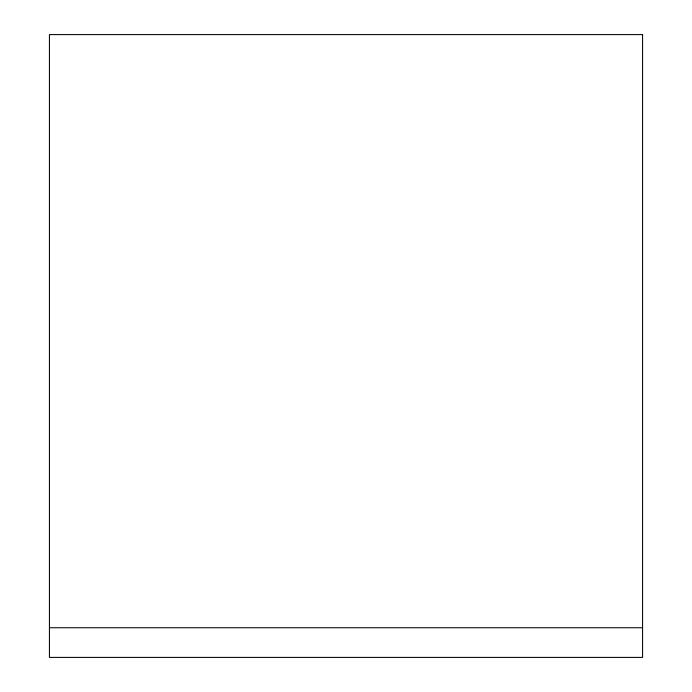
<?xml version="1.0" encoding="UTF-8"?>
<svg xmlns="http://www.w3.org/2000/svg" width="692" height="692" viewBox="0 0 692 692"><rect width="100%" height="100%" fill="white"/><g stroke="black" fill="none" stroke-linecap="round" stroke-linejoin="round"><path stroke-width="1.04" d="M49.426 627.739L642.574 627.739M642.574 34.6L49.426 34.6L49.426 657.4L642.574 657.4L642.574 34.6"/></g></svg>
